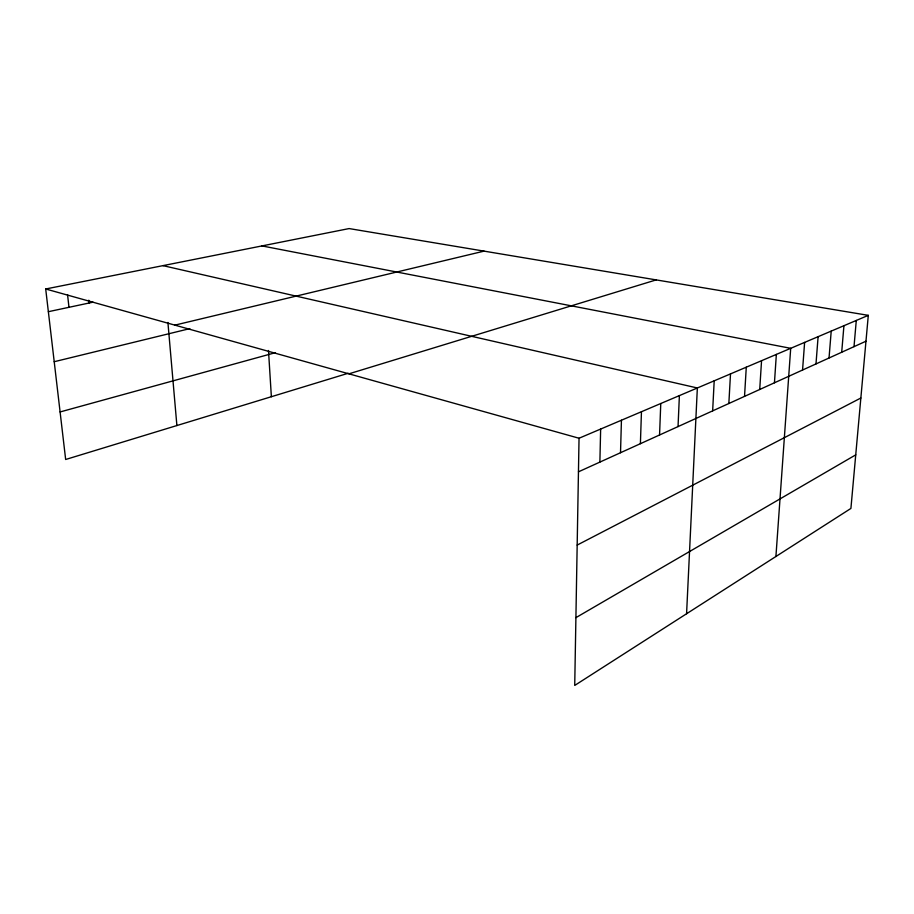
<?xml version="1.0" encoding="UTF-8"?>
<svg xmlns="http://www.w3.org/2000/svg" width="914" height="914" viewBox="0 0 914 914"><rect width="100%" height="100%" fill="white"/><g stroke="black" fill="none" stroke-linecap="round" stroke-linejoin="round"><path stroke-width="1.37" d="M868.3 315.353L579.042 438.24L574.723 685.431L850.911 508.435L868.3 315.353L349.114 228.569L45.7 288.984L65.659 459.491L348.245 373.255M599.881 462.096L600.647 429.066M620.515 452.727L621.44 420.234M640.394 443.701L641.457 411.723M659.554 434.995L660.765 403.531M678.039 426.587L679.388 395.613M686.574 613.74L697.348 387.982L162.966 265.631M712.646 410.877L714.2 380.818M728.846 403.508L730.503 373.895M744.533 396.39L746.281 367.2M759.717 389.49L761.556 360.71M774.444 382.795L776.352 354.415M775.917 556.5L790.701 348.325L261.998 245.923M802.561 370.033L804.617 342.419M815.985 363.921L818.11 336.683M829.032 358.002L831.214 331.119M841.703 352.244L843.93 325.715M854.007 346.657L856.292 320.46M575.911 617.647L855.744 454.852M577.18 545.075L860.851 398.024M578.459 471.83L865.969 341.219M348.908 373.837L656.172 279.901M60.096 411.951L275.468 352.655M54.212 361.716L189.826 328.629M174.882 325.133L484.043 251.133M48.362 311.697L93 302.18M45.7 288.984L579.042 438.24M67.556 294.674L68.973 307.298M88.784 300.238L89.081 303.014M167.913 322.459L176.893 425.547M268.488 350.496L271.367 396.722"/></g></svg>
